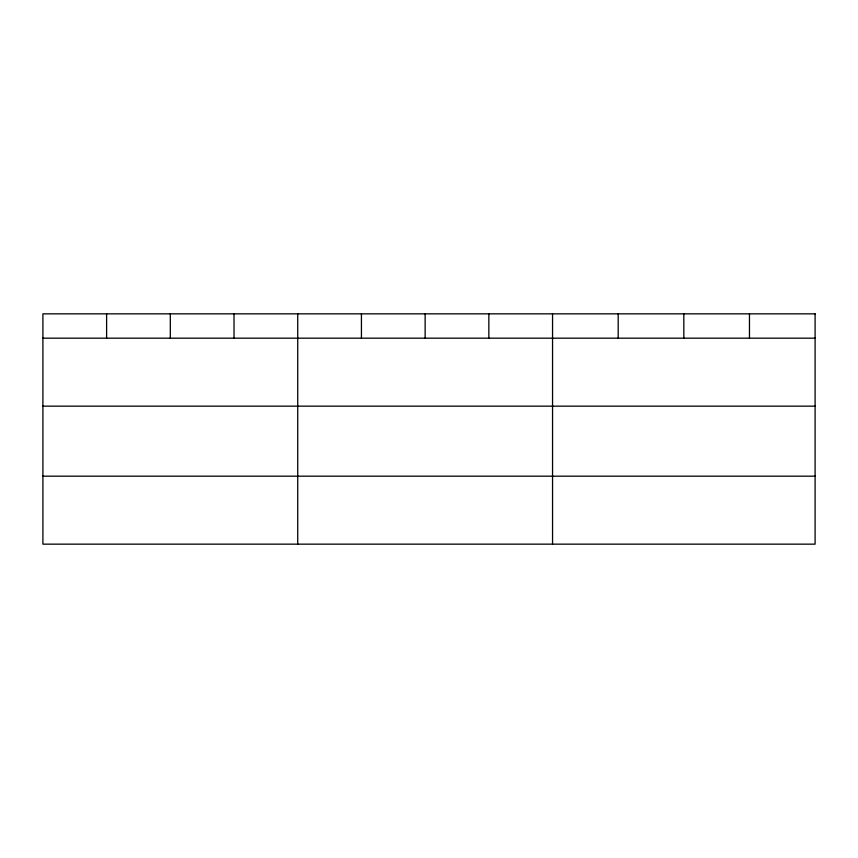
<?xml version="1.0" encoding="UTF-8"?>
<svg xmlns="http://www.w3.org/2000/svg" width="858" height="858" viewBox="0 0 858 858"><rect width="100%" height="100%" fill="white"/><g stroke="black" fill="none" stroke-linecap="round" stroke-linejoin="round"><path stroke-width="1.29" d="M42.9 338.181L815.1 338.181M42.9 406.156L815.1 406.156M42.9 476.179L815.1 476.179M749.463 313.846L749.463 338.181M683.826 313.846L683.826 338.181M618.189 313.846L618.189 338.181M552.552 313.846L552.552 544.154M488.846 313.846L488.846 338.181M425.139 313.846L425.139 338.181M361.433 313.846L361.433 338.181M297.726 313.846L297.726 544.154M234.019 313.846L234.019 338.181M170.313 313.846L170.313 338.181M106.607 313.846L106.607 338.181M815.1 313.846L42.9 313.846L42.9 544.154L815.1 544.154L815.1 313.846"/></g></svg>
